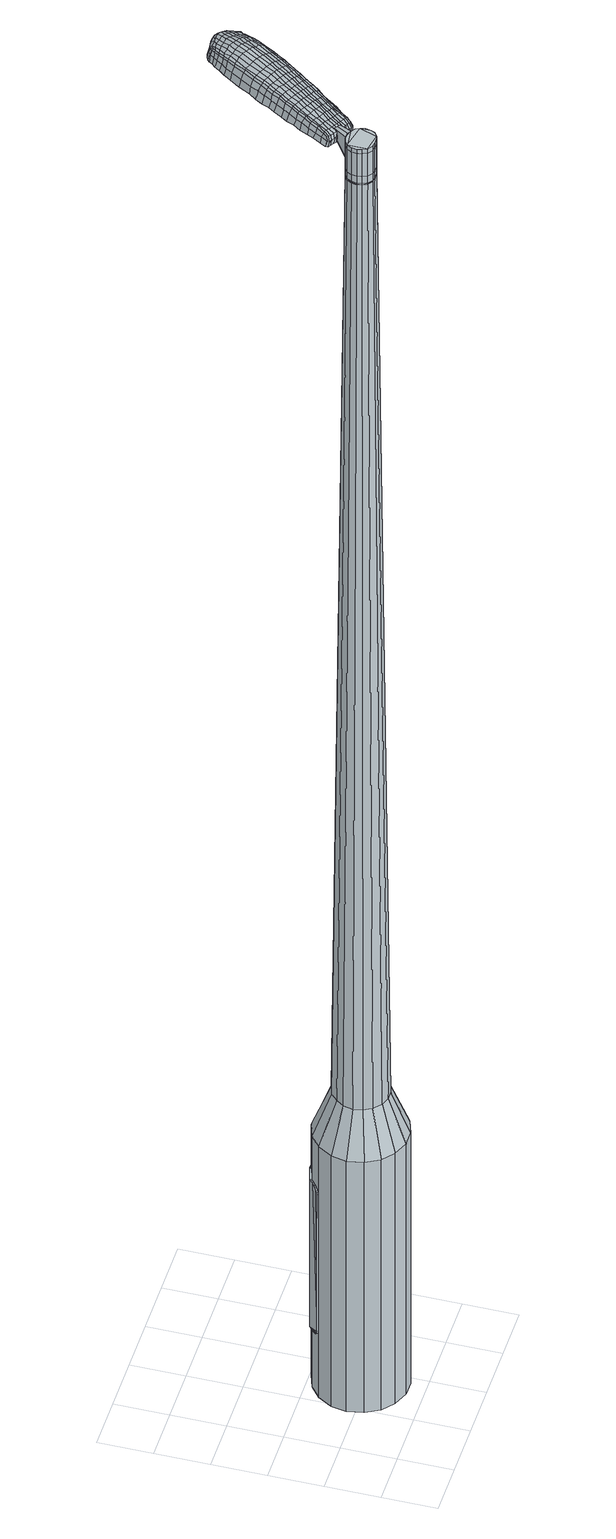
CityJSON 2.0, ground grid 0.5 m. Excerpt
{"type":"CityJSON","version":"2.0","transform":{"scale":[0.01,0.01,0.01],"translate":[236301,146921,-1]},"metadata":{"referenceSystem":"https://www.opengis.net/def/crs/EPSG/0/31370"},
"CityObjects":{
"object1":{"type":"GenericCityObject","attributes":{"cluster":488,"mean_distance_to_centroid":0.0478,"new_centroid_x":236301.88,"new_centroid_y":146921.55,"mean_distance_to_camera":4.92,"H1":0.409,"H2":7.45,"Z_final":113.38,"cluster2":-1,"proj_x":236306.81,"proj_y":146924.5,"id_line":56198,"bearing_l":149.06,"distance":5.75,"orientation":"right","G_obj":59.06},"geometry":[{"type":"MultiSurface","lod":"2","boundaries":[[[0,1,2,3]],[[1,4,5,2]],[[4,6,7,5]],[[6,8,9,7]],[[8,10,11,9]],[[10,12,13,11]],[[12,14,15,13]],[[14,16,17,15]],[[16,18,19,17]],[[18,20,21,19]],[[20,22,23,21]],[[22,24,25,23]],[[24,26,27,25]],[[26,28,29,27]],[[28,30,31,29]],[[30,32,33,31]],[[32,34,35,33]],[[34,0,3,35]],[[36,37,38,39]],[[38,40,41,42]],[[41,43,42]],[[42,44,45,46]],[[45,47,46]],[[46,48,49,50]],[[49,51,50]],[[42,46,50,38]],[[50,52,39,38]],[[53,36,39]],[[2,5,7,35]],[[7,9,11,15]],[[11,13,15]],[[15,17,19,23]],[[19,21,23]],[[23,25,27,31]],[[27,29,31]],[[15,23,31,7]],[[31,33,35,7]],[[3,2,35]],[[1,0,54,55]],[[0,34,56,54]],[[34,32,57,56]],[[32,30,58,57]],[[30,28,59,58]],[[28,26,60,59]],[[26,24,61,60]],[[24,22,62,61]],[[22,20,63,62]],[[20,18,64,63]],[[18,16,65,64]],[[16,14,66,65]],[[14,12,67,66]],[[12,10,68,67]],[[10,8,69,68]],[[8,6,70,69]],[[6,4,71,70]],[[4,1,55,71]],[[55,54,72,73]],[[54,56,74,72]],[[56,57,75,74]],[[57,58,76,75]],[[58,59,77,76]],[[59,60,78,77]],[[60,61,79,78]],[[61,62,80,79]],[[62,63,81,80]],[[63,64,82,81]],[[64,65,83,82]],[[65,66,84,83]],[[66,67,85,84]],[[67,68,86,85]],[[68,69,87,86]],[[69,70,88,87]],[[70,71,89,88]],[[71,55,73,89]],[[72,90,91,73]],[[74,92,90,72]],[[93,94,92,74]],[[95,96,94,93]],[[97,98,96,95]],[[99,100,98,97]],[[101,102,100,99]],[[80,103,102,101]],[[104,105,103,80]],[[106,107,105,104]],[[83,108,107,106]],[[84,109,108,83]],[[110,111,109,84]],[[112,113,111,110]],[[87,114,113,112]],[[115,116,114,87]],[[89,117,116,115]],[[73,91,117,89]],[[118,119,120,121]],[[122,118,121,123]],[[124,122,123,125]],[[126,124,125,127]],[[128,126,127,129]],[[130,128,129,131]],[[132,130,131,133]],[[134,132,133,135]],[[136,134,135,137]],[[138,136,137,139]],[[140,138,139,141]],[[142,140,141,143]],[[144,142,143,145]],[[146,144,145,147]],[[148,146,147,149]],[[150,148,149,151]],[[75,93,74]],[[75,76,95,93]],[[76,77,97,95]],[[77,78,99,97]],[[78,79,101,99]],[[79,80,101]],[[81,104,80]],[[81,82,106,104]],[[82,83,106]],[[85,110,84]],[[85,86,112,110]],[[86,87,112]],[[88,115,87]],[[88,89,115]],[[152,116,117]],[[152,114,116]],[[153,113,114]],[[153,154,111,113]],[[154,109,111]],[[155,107,108]],[[155,156,105,107]],[[156,103,105]],[[157,102,103]],[[157,158,100,102]],[[158,159,98,100]],[[159,160,96,98]],[[160,161,94,96]],[[161,92,94]],[[39,52,150,162]],[[91,90,163,151]],[[53,39,162,119]],[[90,92,120,163]],[[36,53,119,118]],[[92,161,121,120]],[[37,36,118,122]],[[161,160,123,121]],[[38,37,122,124]],[[160,159,125,123]],[[40,38,124,126]],[[159,158,127,125]],[[41,40,126,128]],[[158,157,129,127]],[[43,41,128,130]],[[157,103,131,129]],[[42,43,130,132]],[[103,156,133,131]],[[44,42,132,134]],[[156,155,135,133]],[[45,44,134,136]],[[155,108,137,135]],[[47,45,136,138]],[[108,109,139,137]],[[46,47,138,140]],[[109,154,141,139]],[[48,46,140,142]],[[154,153,143,141]],[[49,48,142,144]],[[153,114,145,143]],[[51,49,144,146]],[[114,152,147,145]],[[50,51,146,148]],[[152,117,149,147]],[[52,50,148,150]],[[117,91,151,149]],[[150,151,164,165]],[[151,163,166,164]],[[163,120,167,166]],[[120,119,168,167]],[[119,162,169,168]],[[162,150,165,169]],[[170,171,172,173]],[[174,170,173,175]],[[170,174,176,177]],[[171,170,177,178]],[[179,180,181,182]],[[183,179,182,184]],[[179,183,185,186]],[[180,179,186,187]],[[188,189,190,191]],[[192,188,191,193]],[[188,192,194,195]],[[189,188,195,196]],[[197,198,199,200]],[[201,197,200,202]],[[197,201,203,204]],[[198,197,204,205]],[[206,207,208,209]],[[210,206,209,211]],[[206,210,212,213]],[[207,206,213,214]],[[215,216,217,218]],[[219,215,218,220]],[[215,219,221,222]],[[216,215,222,223]],[[224,225,226,227]],[[216,224,227,217]],[[224,216,223,228]],[[225,224,228,229]],[[230,231,232,233]],[[225,230,233,226]],[[230,225,229,234]],[[231,230,234,235]],[[236,174,175,237]],[[231,236,237,232]],[[236,231,235,238]],[[174,236,238,176]],[[239,240,241,242]],[[243,239,242,244]],[[239,243,245,246]],[[240,239,246,247]],[[248,249,250,251]],[[240,248,251,241]],[[248,240,247,252]],[[249,248,252,253]],[[254,255,256,257]],[[249,254,257,250]],[[254,249,253,258]],[[255,254,258,259]],[[260,261,262,263]],[[255,260,263,256]],[[260,255,259,264]],[[261,260,264,265]],[[266,171,178,267]],[[261,266,267,262]],[[266,261,265,268]],[[171,266,268,172]],[[269,270,271,272]],[[273,269,272,274]],[[269,273,275,276]],[[270,269,276,277]],[[278,279,280,281]],[[270,278,281,271]],[[278,270,277,282]],[[279,278,282,283]],[[284,285,286,287]],[[279,284,287,280]],[[284,279,283,288]],[[285,284,288,289]],[[290,183,184,291]],[[285,290,291,286]],[[290,285,289,292]],[[183,290,292,185]],[[293,294,295,296]],[[297,293,296,298]],[[293,297,299,300]],[[294,293,300,301]],[[302,303,304,305]],[[294,302,305,295]],[[302,294,301,306]],[[303,302,306,307]],[[308,309,310,311]],[[303,308,311,304]],[[308,303,307,312]],[[309,308,312,313]],[[314,315,316,317]],[[309,314,317,310]],[[314,309,313,318]],[[315,314,318,319]],[[320,180,187,321]],[[315,320,321,316]],[[320,315,319,322]],[[180,320,322,181]],[[323,209,208,324]],[[325,323,324,326]],[[323,325,327,328]],[[209,323,328,211]],[[329,325,326,330]],[[331,329,330,332]],[[329,331,333,334]],[[325,329,334,327]],[[335,331,332,336]],[[337,335,336,338]],[[335,337,339,340]],[[331,335,340,333]],[[341,337,338,342]],[[343,341,342,344]],[[341,343,345,346]],[[337,341,346,339]],[[347,343,344,348]],[[198,347,348,199]],[[347,198,205,349]],[[343,347,349,345]],[[350,351,196,195]],[[352,350,195,194]],[[350,352,353,354]],[[351,350,354,355]],[[356,357,355,354]],[[358,356,354,353]],[[356,358,359,360]],[[357,356,360,361]],[[362,363,361,360]],[[364,362,360,359]],[[362,364,365,366]],[[363,362,366,367]],[[368,369,367,366]],[[370,368,366,365]],[[368,370,203,201]],[[369,368,201,202]],[[371,372,373,374]],[[273,371,374,275]],[[371,273,274,375]],[[372,371,375,376]],[[377,192,193,378]],[[372,377,378,373]],[[377,372,376,379]],[[192,377,379,194]],[[380,381,382,383]],[[219,380,383,221]],[[380,219,220,384]],[[381,380,384,385]],[[386,387,388,389]],[[381,386,389,382]],[[386,381,385,390]],[[387,386,390,391]],[[392,189,196,393]],[[387,392,393,388]],[[392,387,391,394]],[[189,392,394,190]],[[395,396,397,398]],[[177,395,398,178]],[[395,177,176,399]],[[396,395,399,400]],[[401,402,403,404]],[[396,401,404,397]],[[401,396,400,405]],[[402,401,405,406]],[[407,200,199,408]],[[402,407,408,403]],[[407,402,406,409]],[[200,407,409,202]],[[410,411,412,413]],[[182,410,413,184]],[[410,182,181,414]],[[411,410,414,415]],[[416,204,203,417]],[[411,416,417,412]],[[416,411,415,418]],[[204,416,418,205]],[[419,420,421,422]],[[297,419,422,299]],[[419,297,298,423]],[[420,419,423,424]],[[425,210,211,426]],[[420,425,426,421]],[[425,420,424,427]],[[210,425,427,212]],[[428,429,430,431]],[[243,428,431,245]],[[428,243,244,432]],[[429,428,432,433]],[[434,435,436,437]],[[429,434,437,430]],[[434,429,433,438]],[[435,434,438,439]],[[440,207,214,441]],[[435,440,441,436]],[[440,435,439,442]],[[207,440,442,208]],[[443,444,433,432]],[[242,443,432,244]],[[443,242,241,445]],[[444,443,445,446]],[[447,448,439,438]],[[444,447,438,433]],[[447,444,446,449]],[[448,447,449,450]],[[451,324,208,442]],[[448,451,442,439]],[[451,448,450,452]],[[324,451,452,326]],[[453,454,455,456]],[[300,453,456,301]],[[453,300,299,422]],[[454,453,422,421]],[[457,328,327,458]],[[454,457,458,455]],[[457,454,421,426]],[[328,457,426,211]],[[459,460,446,445]],[[251,459,445,241]],[[459,251,250,461]],[[460,459,461,462]],[[463,464,450,449]],[[460,463,449,446]],[[463,460,462,465]],[[464,463,465,466]],[[467,330,326,452]],[[464,467,452,450]],[[467,464,466,468]],[[330,467,468,332]],[[469,470,471,472]],[[306,469,472,307]],[[469,306,301,456]],[[470,469,456,455]],[[473,334,333,474]],[[470,473,474,471]],[[473,470,455,458]],[[334,473,458,327]],[[475,476,462,461]],[[257,475,461,250]],[[475,257,256,477]],[[476,475,477,478]],[[479,480,466,465]],[[476,479,465,462]],[[479,476,478,481]],[[480,479,481,482]],[[483,336,332,468]],[[480,483,468,466]],[[483,480,482,484]],[[336,483,484,338]],[[485,486,487,488]],[[312,485,488,313]],[[485,312,307,472]],[[486,485,472,471]],[[489,340,339,490]],[[486,489,490,487]],[[489,486,471,474]],[[340,489,474,333]],[[491,492,478,477]],[[263,491,477,256]],[[491,263,262,493]],[[492,491,493,494]],[[495,496,482,481]],[[492,495,481,478]],[[495,492,494,497]],[[496,495,497,498]],[[499,342,338,484]],[[496,499,484,482]],[[499,496,498,500]],[[342,499,500,344]],[[501,502,503,504]],[[318,501,504,319]],[[501,318,313,488]],[[502,501,488,487]],[[505,346,345,506]],[[502,505,506,503]],[[505,502,487,490]],[[346,505,490,339]],[[507,508,494,493]],[[267,507,493,262]],[[507,267,178,398]],[[508,507,398,397]],[[509,510,498,497]],[[508,509,497,494]],[[509,508,397,404]],[[510,509,404,403]],[[511,348,344,500]],[[510,511,500,498]],[[511,510,403,408]],[[348,511,408,199]],[[512,513,415,414]],[[322,512,414,181]],[[512,322,319,504]],[[513,512,504,503]],[[514,349,205,418]],[[513,514,418,415]],[[514,513,503,506]],[[349,514,506,345]],[[515,516,376,375]],[[272,515,375,274]],[[515,272,271,517]],[[516,515,517,518]],[[519,352,194,379]],[[516,519,379,376]],[[519,516,518,520]],[[352,519,520,353]],[[521,522,523,524]],[[222,521,524,223]],[[521,222,221,383]],[[522,521,383,382]],[[525,526,527,528]],[[522,525,528,523]],[[525,522,382,389]],[[526,525,389,388]],[[529,351,355,530]],[[526,529,530,527]],[[529,526,388,393]],[[351,529,393,196]],[[531,532,518,517]],[[281,531,517,271]],[[531,281,280,533]],[[532,531,533,534]],[[535,358,353,520]],[[532,535,520,518]],[[535,532,534,536]],[[358,535,536,359]],[[537,538,539,540]],[[228,537,540,229]],[[537,228,223,524]],[[538,537,524,523]],[[541,542,543,544]],[[538,541,544,539]],[[541,538,523,528]],[[542,541,528,527]],[[545,357,361,546]],[[542,545,546,543]],[[545,542,527,530]],[[357,545,530,355]],[[547,548,534,533]],[[287,547,533,280]],[[547,287,286,549]],[[548,547,549,550]],[[551,364,359,536]],[[548,551,536,534]],[[551,548,550,552]],[[364,551,552,365]],[[553,554,555,556]],[[234,553,556,235]],[[553,234,229,540]],[[554,553,540,539]],[[557,558,559,560]],[[554,557,560,555]],[[557,554,539,544]],[[558,557,544,543]],[[561,363,367,562]],[[558,561,562,559]],[[561,558,543,546]],[[363,561,546,361]],[[563,564,550,549]],[[291,563,549,286]],[[563,291,184,413]],[[564,563,413,412]],[[565,370,365,552]],[[564,565,552,550]],[[565,564,412,417]],[[370,565,417,203]],[[566,567,400,399]],[[238,566,399,176]],[[566,238,235,556]],[[567,566,556,555]],[[568,569,406,405]],[[567,568,405,400]],[[568,567,555,560]],[[569,568,560,559]],[[570,369,202,409]],[[569,570,409,406]],[[570,569,559,562]],[[369,570,562,367]],[[571,572,573,574]],[[574,573,575,576]],[[577,575,573,578]],[[578,573,572,579]],[[580,581,582,583]],[[583,582,584,585]],[[586,584,582,587]],[[587,582,581,588]],[[589,590,591,592]],[[592,591,593,594]],[[595,593,591,596]],[[596,591,590,597]],[[598,599,600,601]],[[601,600,602,603]],[[604,602,600,605]],[[605,600,599,606]],[[607,608,609,610]],[[610,609,611,612]],[[613,611,609,614]],[[614,609,608,615]],[[616,617,618,619]],[[619,618,620,621]],[[622,620,618,623]],[[623,618,617,624]],[[625,626,627,628]],[[628,627,617,616]],[[624,617,627,629]],[[629,627,626,630]],[[631,632,633,634]],[[634,633,626,625]],[[630,626,633,635]],[[635,633,632,636]],[[576,575,637,638]],[[638,637,632,631]],[[636,632,637,639]],[[639,637,575,577]],[[640,641,642,643]],[[643,642,644,645]],[[646,644,642,647]],[[647,642,641,648]],[[649,650,651,652]],[[652,651,641,640]],[[648,641,651,653]],[[653,651,650,654]],[[655,656,657,658]],[[658,657,650,649]],[[654,650,657,659]],[[659,657,656,660]],[[661,662,663,664]],[[664,663,656,655]],[[660,656,663,665]],[[665,663,662,666]],[[579,572,667,668]],[[668,667,662,661]],[[666,662,667,669]],[[669,667,572,571]],[[670,671,672,673]],[[673,672,674,675]],[[676,674,672,677]],[[677,672,671,678]],[[679,680,681,682]],[[682,681,671,670]],[[678,671,681,683]],[[683,681,680,684]],[[685,686,687,688]],[[688,687,680,679]],[[684,680,687,689]],[[689,687,686,690]],[[585,584,691,692]],[[692,691,686,685]],[[690,686,691,693]],[[693,691,584,586]],[[694,695,696,697]],[[697,696,698,699]],[[700,698,696,701]],[[701,696,695,702]],[[703,704,705,706]],[[706,705,695,694]],[[702,695,705,707]],[[707,705,704,708]],[[709,710,711,712]],[[712,711,704,703]],[[708,704,711,713]],[[713,711,710,714]],[[715,716,717,718]],[[718,717,710,709]],[[714,710,717,719]],[[719,717,716,720]],[[588,581,721,722]],[[722,721,716,715]],[[720,716,721,723]],[[723,721,581,580]],[[607,610,724,725]],[[725,724,726,727]],[[728,726,724,729]],[[729,724,610,612]],[[727,726,730,731]],[[731,730,732,733]],[[734,732,730,735]],[[735,730,726,728]],[[733,732,736,737]],[[737,736,738,739]],[[740,738,736,741]],[[741,736,732,734]],[[739,738,742,743]],[[743,742,744,745]],[[746,744,742,747]],[[747,742,738,740]],[[745,744,748,749]],[[749,748,599,598]],[[606,599,748,750]],[[750,748,744,746]],[[597,751,752,596]],[[596,752,753,595]],[[754,753,752,755]],[[755,752,751,756]],[[756,757,758,755]],[[755,758,759,754]],[[760,759,758,761]],[[761,758,757,762]],[[762,763,764,761]],[[761,764,765,760]],[[766,765,764,767]],[[767,764,763,768]],[[768,769,770,767]],[[767,770,771,766]],[[604,771,770,602]],[[602,770,769,603]],[[772,773,774,775]],[[775,774,674,676]],[[675,674,774,776]],[[776,774,773,777]],[[594,593,778,779]],[[779,778,773,772]],[[777,773,778,780]],[[780,778,593,595]],[[781,782,783,784]],[[784,783,620,622]],[[621,620,783,785]],[[785,783,782,786]],[[787,788,789,790]],[[790,789,782,781]],[[786,782,789,791]],[[791,789,788,792]],[[597,590,793,794]],[[794,793,788,787]],[[792,788,793,795]],[[795,793,590,589]],[[796,797,798,799]],[[799,798,578,579]],[[577,578,798,800]],[[800,798,797,801]],[[802,803,804,805]],[[805,804,797,796]],[[801,797,804,806]],[[806,804,803,807]],[[598,601,808,809]],[[809,808,803,802]],[[807,803,808,810]],[[810,808,601,603]],[[811,812,813,814]],[[814,813,583,585]],[[580,583,813,815]],[[815,813,812,816]],[[604,605,817,818]],[[818,817,812,811]],[[816,812,817,819]],[[819,817,605,606]],[[820,821,698,822]],[[822,698,700]],[[699,698,821,823]],[[612,611,824,825]],[[825,824,821,820]],[[823,821,824,826]],[[826,824,611,613]],[[827,828,829]],[[829,828,644,646]],[[645,644,828,830]],[[831,832,833,834]],[[834,833,828,827]],[[830,828,833,835]],[[835,833,832,836]],[[615,608,837,838]],[[838,837,832,831]],[[836,832,837,839]],[[839,837,608,607]],[[840,841,830]],[[830,841,643,645]],[[640,643,841,842]],[[841,840,842]],[[836,843,844,835]],[[835,844,840,830]],[[842,840,844,845]],[[845,844,843,846]],[[607,725,847,839]],[[839,847,843,836]],[[846,843,847,848]],[[848,847,725,727]],[[849,850,851,852]],[[852,851,701,702]],[[700,701,851,822]],[[822,851,850,820]],[[728,729,853,854]],[[854,853,850,849]],[[820,850,853,825]],[[825,853,729,612]],[[855,856,842]],[[842,856,652,640]],[[649,652,856,857]],[[857,856,855,858]],[[846,859,860,845]],[[845,860,855,842]],[[858,855,860,861]],[[861,860,859,862]],[[727,731,863,848]],[[848,863,859,846]],[[862,859,863,864]],[[864,863,731,733]],[[865,866,867,868]],[[868,867,707,708]],[[702,707,867,852]],[[852,867,866,849]],[[734,735,869,870]],[[870,869,866,865]],[[849,866,869,854]],[[854,869,735,728]],[[858,871,872,857]],[[857,872,658,649]],[[655,658,872,873]],[[873,872,871,874]],[[862,875,876,861]],[[861,876,871,858]],[[874,871,876,877]],[[877,876,875,878]],[[733,737,879,864]],[[864,879,875,862]],[[878,875,879,880]],[[880,879,737,739]],[[881,882,883,884]],[[884,883,713,714]],[[708,713,883,868]],[[868,883,882,865]],[[740,741,885,886]],[[886,885,882,881]],[[865,882,885,870]],[[870,885,741,734]],[[874,887,888,873]],[[873,888,664,655]],[[661,664,888,889]],[[889,888,887,890]],[[878,891,892,877]],[[877,892,887,874]],[[890,887,892,893]],[[893,892,891,894]],[[739,743,895,880]],[[880,895,891,878]],[[894,891,895,896]],[[896,895,743,745]],[[897,898,899,900]],[[900,899,719,720]],[[714,719,899,884]],[[884,899,898,881]],[[746,747,901,902]],[[902,901,898,897]],[[881,898,901,886]],[[886,901,747,740]],[[890,903,904,889]],[[889,904,668,661]],[[579,668,904,799]],[[799,904,903,796]],[[894,905,906,893]],[[893,906,903,890]],[[796,903,906,805]],[[805,906,905,802]],[[745,749,907,896]],[[896,907,905,894]],[[802,905,907,809]],[[809,907,749,598]],[[816,908,909,815]],[[815,909,723,580]],[[720,723,909,900]],[[900,909,908,897]],[[606,750,910,819]],[[819,910,908,816]],[[897,908,910,902]],[[902,910,750,746]],[[777,911,912,776]],[[776,912,673,675]],[[670,673,912,913]],[[913,912,911,914]],[[595,753,915,780]],[[780,915,911,777]],[[914,911,915,916]],[[916,915,753,754]],[[917,918,919,920]],[[920,919,623,624]],[[622,623,919,784]],[[784,919,918,781]],[[921,922,923,924]],[[924,923,918,917]],[[781,918,923,790]],[[790,923,922,787]],[[756,751,925,926]],[[926,925,922,921]],[[787,922,925,794]],[[794,925,751,597]],[[914,927,928,913]],[[913,928,682,670]],[[679,682,928,929]],[[929,928,927,930]],[[754,759,931,916]],[[916,931,927,914]],[[930,927,931,932]],[[932,931,759,760]],[[933,934,935,936]],[[936,935,629,630]],[[624,629,935,920]],[[920,935,934,917]],[[937,938,939,940]],[[940,939,934,933]],[[917,934,939,924]],[[924,939,938,921]],[[762,757,941,942]],[[942,941,938,937]],[[921,938,941,926]],[[926,941,757,756]],[[930,943,944,929]],[[929,944,688,679]],[[685,688,944,945]],[[945,944,943,946]],[[760,765,947,932]],[[932,947,943,930]],[[946,943,947,948]],[[948,947,765,766]],[[949,950,951,952]],[[952,951,635,636]],[[630,635,951,936]],[[936,951,950,933]],[[953,954,955,956]],[[956,955,950,949]],[[933,950,955,940]],[[940,955,954,937]],[[768,763,957,958]],[[958,957,954,953]],[[937,954,957,942]],[[942,957,763,762]],[[946,959,960,945]],[[945,960,692,685]],[[585,692,960,814]],[[814,960,959,811]],[[766,771,961,948]],[[948,961,959,946]],[[811,959,961,818]],[[818,961,771,604]],[[801,962,963,800]],[[800,963,639,577]],[[636,639,963,952]],[[952,963,962,949]],[[807,964,965,806]],[[806,965,962,801]],[[949,962,965,956]],[[956,965,964,953]],[[603,769,966,810]],[[810,966,964,807]],[[953,964,966,958]],[[958,966,769,768]],[[571,574,173,172]],[[574,576,175,173]],[[586,587,186,185]],[[587,588,187,186]],[[589,592,191,190]],[[592,594,193,191]],[[613,614,213,212]],[[614,615,214,213]],[[616,619,218,217]],[[619,621,220,218]],[[625,628,227,226]],[[628,616,217,227]],[[631,634,233,232]],[[634,625,226,233]],[[576,638,237,175]],[[638,631,232,237]],[[646,647,246,245]],[[647,648,247,246]],[[648,653,252,247]],[[653,654,253,252]],[[654,659,258,253]],[[659,660,259,258]],[[660,665,264,259]],[[665,666,265,264]],[[666,669,268,265]],[[669,571,172,268]],[[676,677,276,275]],[[677,678,277,276]],[[678,683,282,277]],[[683,684,283,282]],[[684,689,288,283]],[[689,690,289,288]],[[690,693,292,289]],[[693,586,185,292]],[[694,697,296,295]],[[697,699,298,296]],[[703,706,305,304]],[[706,694,295,305]],[[709,712,311,310]],[[712,703,304,311]],[[715,718,317,316]],[[718,709,310,317]],[[588,722,321,187]],[[722,715,316,321]],[[772,775,374,373]],[[775,676,275,374]],[[594,779,378,193]],[[779,772,373,378]],[[621,785,384,220]],[[785,786,385,384]],[[786,791,390,385]],[[791,792,391,390]],[[792,795,394,391]],[[795,589,190,394]],[[699,423,298]],[[699,823,424,423]],[[823,826,427,424]],[[826,613,212,427]],[[827,829,431,430]],[[829,646,245,431]],[[831,834,437,436]],[[834,827,430,437]],[[615,838,441,214]],[[838,831,436,441]],[[967,968,969,970]],[[971,972,970,969]],[[973,974,975,976]],[[977,978,979,980]],[[968,981,982,969]],[[983,971,969,982]],[[984,973,976,985]],[[986,987,978,977]],[[981,988,989,982]],[[989,990,983,982]],[[991,984,985,992]],[[993,987,986,994]],[[988,995,996,989]],[[996,997,990,989]],[[998,991,992,999]],[[1000,993,994,1001]],[[1002,1003,1004,1005]],[[1006,1007,1003,1002]],[[1006,1008,1009,1007]],[[1008,1010,1011,1009]],[[1012,1013,1014,1015]],[[1016,1017,1013,1012]],[[1018,1019,1017,1016]],[[1020,1021,1019,1018]],[[1015,1004,1003,1012]],[[1012,1003,1007,1016]],[[1007,1009,1018,1016]],[[1009,1011,1020,1018]],[[976,975,972,971]],[[985,976,971,983]],[[990,992,985,983]],[[997,999,992,990]],[[977,980,974,973]],[[986,977,973,984]],[[994,986,984,991]],[[1001,994,991,998]],[[978,1002,1005,979]],[[987,1006,1002,978]],[[1008,1006,987,993]],[[1010,1008,993,1000]],[[1022,1023,1024,1025]],[[1024,1026,1027,1028]],[[1024,1028,1029,1030]],[[1024,1030,1025]],[[1031,1022,1025,1032]],[[1033,1032,1025,1034]],[[1035,1034,1025]],[[1036,1024,1023,1037]],[[1038,1036,1037,1039]],[[1040,1038,1039,1041]],[[1042,1040,1041,1043]],[[1044,1042,1043,1045]],[[1045,1046,1047,1048]],[[1045,1048,1049,1050]],[[1045,1050,1051,1052]],[[1051,1053,1054,1055]],[[1051,1055,1056,1057]],[[1051,1057,1052]],[[1045,1052,1044]],[[1058,1059,1023,1022]],[[1060,1061,1026,1024]],[[1062,1063,1035,1025]],[[1059,1064,1037,1023]],[[1065,1060,1024,1036]],[[1064,1066,1039,1037]],[[1067,1065,1036,1038]],[[1066,1068,1041,1039]],[[1069,1067,1038,1040]],[[1068,1070,1043,1041]],[[1071,1069,1040,1042]],[[1070,1072,1045,1043]],[[1073,1071,1042,1044]],[[1072,1074,1046,1045]],[[1075,1076,1053,1051]],[[1077,1073,1044,1052]],[[1047,1046,1074,1078]],[[1048,1047,1078,1079]],[[1049,1048,1079,1080]],[[1050,1049,1080,1081]],[[1051,1050,1081,1075]],[[1082,1058,1022,1031]],[[1083,1082,1031,1032]],[[1084,1083,1032,1033]],[[1085,1084,1033,1034]],[[1063,1085,1034,1035]],[[1027,1026,1061,1086]],[[1054,1053,1076,1087]],[[1028,1027,1086,1088]],[[1029,1028,1088,1089]],[[1030,1029,1089,1090]],[[1025,1030,1090,1062]],[[1055,1054,1087,1091]],[[1056,1055,1091,1092]],[[1057,1056,1092,1093]],[[1052,1057,1093,1077]]]}]}
},
"vertices":[
[109,93,384],[120,84,384],[120,84,96],[109,93,96],[128,71,384],[128,71,96],[130,56,384],[130,56,96],[127,42,384],[127,42,96],[120,29,384],[120,29,96],[108,20,384],[108,20,96],[94,15,384],[94,15,96],[80,15,384],[80,15,96],[66,21,384],[66,21,96],[55,30,384],[55,30,96],[48,43,384],[48,43,96],[45,58,384],[45,58,96],[48,72,384],[48,72,96],[56,85,384],[56,85,96],[67,94,384],[67,94,96],[81,99,384],[81,99,96],[96,98,384],[96,98,96],[85,70,1524],[81,69,1524],[77,66,1524],[94,68,1524],[75,62,1524],[74,57,1524],[77,48,1524],[75,53,1524],[81,45,1524],[85,44,1524],[94,45,1524],[90,44,1524],[98,48,1524],[100,52,1524],[100,61,1524],[101,57,1524],[98,65,1524],[90,70,1524],[101,79,429],[107,73,429],[92,82,429],[84,82,429],[75,79,429],[69,73,429],[64,66,429],[62,57,429],[64,49,429],[68,41,429],[75,35,429],[83,32,429],[92,32,429],[100,35,429],[107,40,429],[111,48,429],[113,57,429],[111,65,429],[94,68,1483],[98,65,1483],[90,70,1483],[85,70,1483],[81,69,1483],[77,66,1483],[75,62,1483],[74,57,1483],[75,53,1483],[77,48,1483],[81,45,1483],[85,44,1483],[90,44,1483],[94,45,1483],[98,48,1483],[100,52,1483],[101,57,1483],[100,61,1483],[94,68,1485],[98,65,1485],[90,70,1485],[86,70,1483],[86,70,1485],[81,68,1483],[81,68,1485],[78,65,1483],[78,65,1485],[76,62,1483],[76,62,1485],[75,57,1483],[75,57,1485],[75,53,1485],[78,49,1483],[78,49,1485],[81,46,1483],[81,46,1485],[85,44,1485],[90,44,1485],[94,46,1483],[94,46,1485],[97,48,1483],[97,48,1485],[100,52,1485],[100,57,1483],[100,57,1485],[100,61,1485],[85,70,1519],[90,70,1519],[90,70,1493],[85,70,1493],[81,69,1519],[81,69,1493],[77,66,1519],[77,66,1493],[75,62,1519],[75,62,1493],[74,57,1519],[74,57,1493],[75,53,1519],[75,53,1493],[77,48,1519],[77,48,1493],[81,45,1519],[81,45,1493],[85,44,1519],[85,44,1493],[90,44,1519],[90,44,1493],[94,45,1519],[94,45,1493],[98,48,1519],[98,48,1493],[100,52,1519],[100,52,1493],[101,57,1519],[101,57,1493],[100,61,1519],[100,61,1493],[98,65,1519],[98,65,1493],[101,57,1485],[98,48,1485],[94,45,1485],[81,45,1485],[77,48,1485],[74,57,1485],[75,62,1485],[77,66,1485],[81,69,1485],[85,70,1485],[94,68,1519],[94,68,1493],[107,83,1513],[107,83,1518],[104,84,1513],[101,86,1513],[101,86,1518],[104,84,1518],[159,138,1519],[155,132,1518],[157,132,1509],[161,138,1510],[164,145,1519],[166,146,1510],[162,145,1526],[157,138,1525],[153,132,1525],[126,158,1519],[123,152,1518],[123,150,1525],[127,156,1525],[130,166,1519],[131,164,1526],[130,167,1510],[125,160,1510],[122,154,1509],[179,212,1519],[182,210,1519],[182,211,1513],[179,213,1513],[175,213,1519],[175,214,1513],[174,212,1524],[178,211,1524],[181,209,1524],[141,148,1530],[137,142,1529],[140,140,1529],[144,147,1530],[145,156,1531],[148,154,1531],[142,158,1530],[138,150,1530],[134,144,1529],[99,79,1512],[102,78,1512],[102,79,1517],[100,80,1517],[97,81,1512],[98,81,1517],[97,81,1506],[100,80,1506],[102,78,1506],[188,189,1519],[187,186,1519],[189,187,1512],[190,190,1512],[189,192,1518],[190,192,1512],[188,192,1522],[187,190,1523],[186,187,1524],[185,182,1519],[182,177,1519],[184,177,1512],[187,182,1512],[184,182,1524],[181,177,1525],[180,172,1519],[176,165,1519],[178,165,1511],[181,172,1511],[178,172,1526],[174,165,1526],[170,155,1519],[172,155,1510],[168,155,1526],[117,77,1513],[122,83,1513],[120,83,1518],[116,77,1517],[114,72,1512],[114,74,1516],[115,73,1506],[119,77,1507],[123,83,1507],[126,89,1514],[130,96,1515],[129,96,1520],[125,89,1519],[128,90,1507],[132,96,1507],[134,102,1515],[139,108,1516],[137,108,1522],[133,102,1521],[136,102,1508],[140,108,1508],[143,114,1517],[147,120,1517],[145,120,1524],[141,114,1523],[145,114,1508],[149,120,1509],[151,126,1518],[149,126,1524],[153,126,1509],[158,209,1519],[156,206,1519],[157,205,1524],[159,208,1523],[160,210,1518],[160,209,1522],[159,212,1512],[157,210,1512],[155,207,1512],[153,202,1519],[150,197,1519],[151,196,1525],[154,201,1524],[152,204,1512],[149,199,1512],[146,192,1519],[142,186,1519],[143,184,1526],[147,191,1526],[146,194,1511],[141,187,1511],[136,176,1519],[137,174,1526],[136,178,1510],[92,93,1513],[95,99,1513],[95,101,1507],[91,94,1507],[89,87,1512],[89,89,1506],[90,88,1516],[92,91,1517],[96,98,1518],[98,106,1514],[102,113,1515],[101,114,1507],[98,107,1507],[99,105,1519],[103,111,1520],[105,119,1515],[109,126,1516],[108,128,1508],[105,121,1508],[106,118,1521],[110,124,1522],[112,132,1517],[116,139,1517],[115,141,1509],[112,134,1508],[113,131,1523],[117,137,1524],[119,145,1518],[119,147,1509],[120,144,1524],[103,85,1519],[105,83,1519],[107,91,1520],[109,90,1520],[104,93,1520],[100,86,1519],[111,97,1522],[113,96,1522],[114,104,1523],[117,102,1523],[112,105,1523],[108,99,1521],[118,110,1524],[121,109,1524],[122,117,1525],[124,115,1525],[119,118,1525],[115,112,1524],[126,123,1526],[128,121,1526],[129,129,1527],[132,128,1527],[127,131,1527],[123,125,1526],[133,136,1528],[136,134,1528],[130,137,1528],[176,208,1527],[180,206,1527],[173,209,1526],[170,205,1527],[174,204,1528],[177,202,1528],[171,199,1529],[174,197,1529],[167,200,1528],[163,194,1530],[167,192,1530],[170,190,1530],[163,186,1531],[166,184,1531],[159,188,1530],[155,180,1531],[159,178,1531],[162,176,1531],[152,167,1531],[155,165,1531],[148,169,1531],[162,212,1518],[165,212,1519],[164,214,1513],[161,213,1513],[162,210,1523],[164,211,1523],[170,213,1519],[170,214,1513],[169,212,1524],[189,194,1518],[189,197,1518],[188,196,1523],[188,193,1523],[191,194,1513],[190,197,1513],[188,200,1519],[187,204,1519],[186,203,1524],[187,199,1523],[189,201,1513],[187,205,1513],[185,207,1519],[184,206,1524],[185,208,1513],[156,139,1528],[154,140,1528],[150,134,1528],[152,133,1527],[160,146,1528],[159,147,1529],[152,141,1529],[149,143,1530],[145,137,1529],[148,135,1528],[157,149,1529],[154,151,1530],[146,145,1530],[143,139,1529],[151,153,1531],[128,155,1528],[130,154,1529],[134,162,1529],[132,163,1528],[125,149,1527],[127,148,1528],[134,152,1529],[138,160,1530],[130,146,1528],[89,85,1512],[91,84,1512],[92,85,1517],[90,86,1517],[89,86,1506],[91,85,1506],[94,82,1512],[95,83,1517],[94,83,1506],[112,71,1512],[111,72,1512],[112,73,1506],[113,72,1506],[112,73,1517],[111,74,1517],[109,73,1512],[106,75,1512],[107,75,1506],[110,74,1506],[109,75,1517],[107,76,1517],[104,76,1512],[105,77,1506],[104,77,1517],[115,77,1519],[114,78,1519],[119,84,1520],[118,84,1520],[112,79,1519],[109,81,1519],[116,86,1520],[113,87,1520],[107,82,1519],[111,88,1520],[93,91,1519],[95,90,1519],[98,96,1520],[97,97,1520],[97,88,1519],[101,94,1520],[123,90,1521],[122,91,1521],[127,96,1522],[126,97,1522],[120,92,1521],[117,93,1521],[124,98,1522],[121,100,1523],[115,95,1522],[119,101,1523],[100,104,1521],[102,103,1521],[105,109,1522],[104,110,1522],[105,101,1521],[108,107,1522],[131,102,1523],[130,103,1523],[136,108,1524],[134,109,1524],[128,104,1523],[125,106,1524],[132,111,1525],[129,112,1525],[123,107,1524],[127,114,1525],[107,117,1523],[109,116,1523],[113,122,1524],[111,123,1524],[112,114,1524],[116,120,1525],[140,114,1525],[138,115,1525],[144,121,1526],[142,122,1526],[136,117,1526],[133,118,1526],[140,123,1527],[137,125,1527],[131,120,1526],[135,126,1527],[114,130,1525],[116,129,1525],[120,135,1526],[118,136,1526],[119,127,1526],[123,133,1527],[148,127,1527],[146,128,1527],[144,129,1527],[141,131,1528],[139,132,1528],[121,143,1527],[123,142,1527],[127,140,1528],[160,208,1525],[163,209,1525],[158,205,1526],[161,206,1526],[168,209,1526],[165,206,1527],[187,191,1525],[186,194,1525],[185,191,1526],[185,188,1525],[186,197,1525],[184,201,1526],[182,197,1527],[184,194,1526],[182,204,1526],[180,200,1527],[155,201,1526],[158,201,1527],[152,196,1527],[154,196,1528],[162,201,1528],[159,195,1529],[183,184,1526],[182,186,1527],[179,180,1528],[180,178,1527],[181,189,1527],[179,192,1528],[176,186,1529],[178,183,1528],[177,194,1528],[173,188,1530],[148,191,1528],[151,190,1529],[144,184,1528],[147,183,1529],[155,189,1529],[151,182,1530],[177,173,1528],[176,175,1528],[172,167,1529],[173,166,1528],[174,177,1529],[172,180,1530],[167,172,1530],[170,170,1530],[169,182,1530],[165,174,1531],[138,173,1529],[140,173,1529],[144,171,1530],[167,156,1528],[165,157,1529],[163,159,1530],[161,161,1530],[158,163,1531],[155,134,1509],[153,133,1518],[157,139,1518],[159,139,1509],[162,146,1519],[164,147,1510],[160,146,1525],[156,139,1525],[152,133,1525],[125,149,1525],[124,151,1518],[128,157,1518],[129,156,1525],[132,165,1519],[133,163,1525],[131,166,1510],[127,159,1509],[124,153,1509],[181,209,1513],[181,208,1519],[178,210,1519],[178,211,1513],[174,211,1519],[175,212,1513],[174,210,1524],[177,209,1524],[180,207,1524],[140,141,1528],[137,142,1528],[141,149,1529],[144,147,1529],[146,156,1529],[148,155,1529],[142,158,1529],[138,150,1529],[134,144,1528],[103,80,1516],[103,80,1512],[101,81,1512],[101,82,1516],[98,82,1512],[99,83,1516],[98,83,1506],[101,82,1506],[103,80,1506],[187,187,1512],[185,187,1519],[186,190,1518],[188,190,1512],[187,192,1518],[188,192,1512],[186,192,1522],[185,190,1523],[184,187,1523],[182,178,1512],[181,178,1519],[183,183,1519],[185,183,1512],[182,183,1524],[179,178,1525],[176,166,1511],[174,166,1519],[178,173,1519],[180,173,1511],[176,173,1525],[172,166,1526],[168,156,1519],[170,157,1510],[166,156,1526],[119,84,1518],[120,84,1513],[116,78,1513],[115,78,1517],[113,74,1512],[113,75,1515],[114,74,1506],[117,78,1506],[122,85,1507],[127,97,1520],[129,97,1514],[124,91,1514],[123,91,1519],[126,91,1507],[130,97,1507],[135,109,1522],[137,109,1516],[133,103,1515],[131,103,1521],[135,103,1508],[139,109,1508],[144,121,1523],[145,121,1517],[141,115,1516],[140,115,1522],[143,115,1508],[147,121,1508],[149,127,1517],[148,127,1524],[151,128,1509],[158,204,1523],[157,205,1519],[159,207,1518],[160,206,1523],[161,209,1518],[161,208,1522],[160,210,1512],[159,209,1512],[157,206,1512],[152,195,1525],[151,196,1519],[155,201,1519],[155,200,1524],[154,202,1512],[151,198,1512],[145,183,1526],[144,185,1519],[148,191,1519],[149,190,1525],[147,193,1511],[143,186,1511],[138,175,1519],[139,173,1526],[137,177,1510],[96,100,1507],[97,98,1513],[93,92,1513],[93,93,1506],[91,87,1512],[91,88,1506],[92,87,1515],[94,91,1517],[97,97,1518],[103,113,1507],[104,112,1514],[100,105,1514],[100,107,1507],[101,104,1519],[104,111,1520],[110,127,1508],[111,125,1516],[107,118,1515],[107,120,1508],[108,117,1521],[111,124,1522],[117,140,1508],[118,138,1517],[114,132,1516],[113,133,1508],[115,130,1522],[118,137,1523],[121,144,1517],[120,146,1509],[122,143,1524],[103,85,1518],[106,84,1518],[107,91,1519],[109,90,1519],[105,93,1519],[101,87,1518],[111,98,1520],[113,97,1520],[115,104,1521],[117,103,1521],[112,106,1521],[108,99,1520],[118,111,1523],[121,109,1523],[122,117,1524],[125,116,1524],[120,119,1524],[116,112,1523],[126,123,1525],[128,122,1525],[130,130,1526],[132,128,1526],[127,131,1526],[123,125,1525],[134,136,1527],[136,134,1527],[131,138,1527],[179,205,1526],[176,207,1526],[172,208,1525],[170,205,1526],[174,203,1526],[177,202,1526],[173,196,1528],[171,198,1528],[167,199,1527],[163,193,1528],[167,192,1529],[170,190,1529],[166,184,1530],[163,186,1530],[160,187,1529],[155,180,1530],[159,178,1530],[162,176,1530],[155,165,1530],[152,167,1530],[149,169,1530],[165,211,1513],[165,210,1518],[162,210,1518],[162,211,1512],[162,208,1523],[165,209,1523],[169,211,1519],[169,212,1513],[169,210,1523],[186,196,1523],[187,196,1518],[187,194,1518],[186,193,1523],[189,194,1512],[188,197,1512],[184,202,1523],[185,203,1519],[186,200,1519],[185,199,1523],[187,200,1513],[186,204,1513],[183,206,1519],[182,205,1524],[184,207,1513],[150,134,1527],[154,140,1527],[155,139,1527],[151,134,1526],[159,147,1527],[158,148,1528],[145,137,1528],[149,144,1528],[152,142,1528],[148,136,1527],[156,149,1528],[154,151,1529],[146,145,1529],[143,139,1528],[151,153,1529],[135,162,1528],[131,154,1527],[129,155,1527],[134,162,1527],[126,149,1526],[127,148,1527],[134,152,1528],[139,160,1528],[131,146,1527],[93,87,1516],[92,86,1512],[92,87,1516],[92,87,1506],[95,84,1512],[96,85,1516],[95,85,1506],[113,75,1506],[112,74,1512],[113,74,1506],[112,75,1516],[108,77,1506],[107,77,1512],[110,75,1512],[111,76,1506],[110,76,1516],[108,78,1516],[105,78,1512],[106,79,1506],[105,79,1516],[114,79,1518],[115,79,1518],[118,85,1519],[110,82,1518],[112,80,1518],[116,86,1519],[114,87,1519],[108,83,1518],[111,89,1519],[99,97,1519],[95,90,1518],[94,91,1518],[98,97,1519],[98,89,1518],[102,95,1519],[122,91,1520],[123,91,1520],[127,97,1521],[126,97,1521],[118,94,1520],[120,92,1520],[124,99,1521],[122,100,1521],[115,95,1520],[119,102,1521],[106,110,1521],[102,103,1520],[101,104,1520],[105,110,1521],[105,101,1520],[109,108,1521],[130,104,1522],[131,103,1522],[135,109,1523],[134,110,1523],[126,106,1522],[128,105,1522],[132,111,1523],[129,113,1524],[123,108,1523],[127,114,1524],[113,123,1523],[110,116,1522],[109,117,1522],[112,123,1523],[113,114,1522],[116,121,1523],[138,116,1524],[139,115,1524],[143,122,1525],[142,122,1525],[133,119,1525],[136,117,1524],[140,124,1525],[137,125,1526],[131,120,1525],[135,127,1526],[120,135,1525],[117,129,1524],[116,130,1524],[119,136,1525],[120,127,1524],[123,134,1525],[146,128,1526],[147,128,1526],[141,131,1527],[144,130,1526],[139,133,1527],[124,142,1526],[122,142,1526],[127,140,1526],[164,207,1524],[161,207,1524],[159,204,1525],[161,205,1525],[168,208,1525],[166,205,1525],[184,191,1525],[185,194,1524],[185,192,1524],[184,189,1525],[181,197,1526],[183,200,1525],[184,197,1524],[183,193,1525],[181,203,1525],[179,199,1526],[158,200,1526],[156,200,1526],[153,195,1526],[155,195,1527],[163,200,1526],[159,194,1527],[178,180,1527],[181,186,1526],[181,184,1526],[179,179,1526],[175,185,1528],[178,191,1527],[180,189,1526],[177,183,1527],[176,194,1527],[173,188,1528],[151,190,1527],[150,190,1527],[145,183,1527],[147,183,1528],[155,189,1528],[151,181,1529],[171,168,1528],[175,175,1527],[176,173,1527],[172,167,1527],[167,172,1529],[171,180,1529],[173,177,1528],[169,170,1528],[169,182,1529],[164,174,1530],[141,172,1528],[139,173,1528],[145,171,1529],[165,158,1528],[166,157,1528],[160,162,1529],[163,160,1529],[158,164,1530],[114,74,1508],[108,77,1508],[126,105,1509],[133,101,1509],[137,123,1510],[145,118,1510],[158,156,1512],[166,152,1512],[157,136,1511],[149,141,1511],[168,172,1513],[174,184,1514],[182,179,1514],[176,167,1513],[102,81,1508],[119,109,1509],[130,127,1510],[150,161,1512],[141,146,1511],[160,177,1513],[167,188,1514],[96,84,1508],[112,113,1509],[123,132,1510],[142,166,1512],[133,151,1511],[159,193,1514],[152,181,1513],[91,88,1508],[105,117,1509],[115,136,1510],[134,171,1512],[125,155,1511],[151,197,1514],[144,186,1513],[181,195,1514],[182,200,1514],[188,197,1514],[188,191,1514],[174,200,1514],[176,204,1514],[166,204,1514],[170,207,1514],[159,208,1514],[164,211,1514],[182,206,1515],[181,210,1515],[182,209,1515],[186,203,1515],[178,208,1515],[180,211,1515],[175,210,1515],[179,211,1515],[171,212,1515],[178,212,1515],[64,93,334],[67,96,334],[67,96,165],[56,87,171],[64,93,165],[61,91,165],[59,89,166],[57,88,167],[56,87,169],[61,91,334],[59,89,333],[57,88,332],[56,87,331],[56,87,328],[81,100,165],[81,100,334],[96,100,165],[96,100,334],[110,94,165],[110,94,334],[122,85,165],[122,85,334],[129,72,165],[129,72,334],[130,67,334],[130,64,334],[131,61,333],[131,59,332],[131,58,331],[132,57,328],[130,67,165],[132,57,171],[131,58,169],[131,59,167],[131,61,166],[130,64,165],[66,91,334],[69,93,334],[69,93,165],[66,91,165],[58,85,171],[58,85,328],[82,97,334],[82,97,165],[96,97,334],[96,97,165],[109,92,334],[109,92,165],[119,83,334],[119,83,165],[126,71,334],[126,71,165],[127,67,334],[129,57,328],[129,57,171],[127,67,165],[128,63,334],[128,60,333],[128,58,332],[129,57,331],[63,89,334],[61,87,333],[59,86,332],[58,85,331],[63,89,165],[129,57,169],[61,87,166],[59,86,167],[58,85,169],[128,58,167],[128,60,166],[128,63,165]
]}
